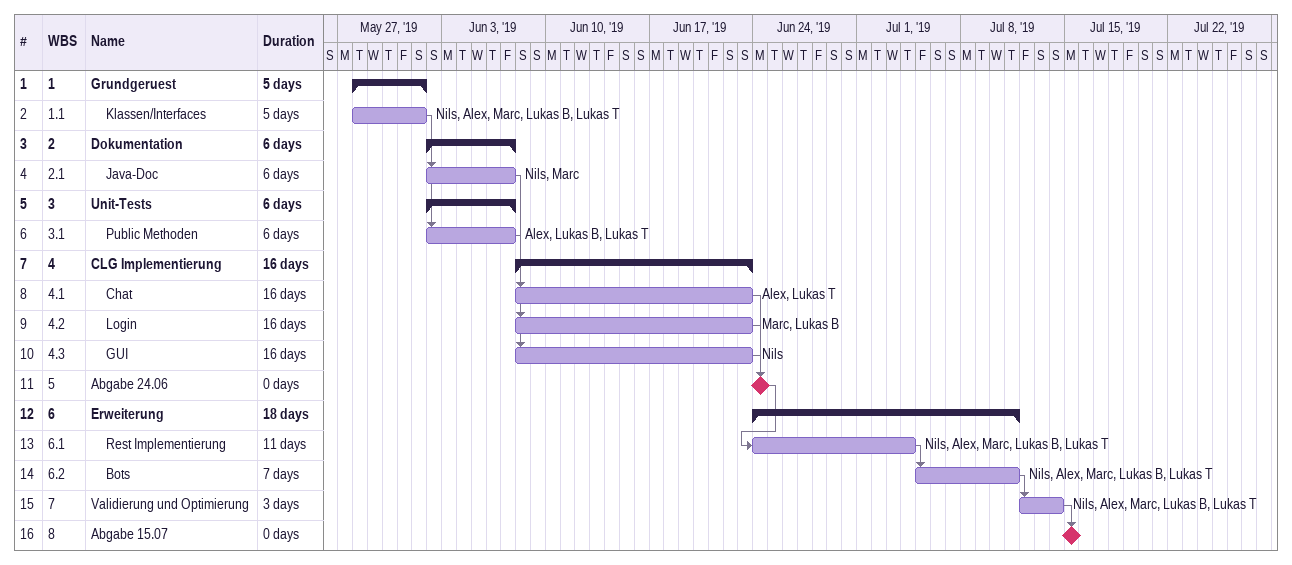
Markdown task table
| ID | WBS | Task | Duration | Start | Finish | Predecessors | Resources |
|---|---|---|---|---|---|---|---|
| 1 | 1 | **Grundgeruest** | 5d | 2019-05-28 | 2019-06-01 |  |  |
| 2 | 1.1 | Klassen/Interfaces | 5d | 2019-05-28 | 2019-06-01 |  | Nils, Alex, Marc, Lukas B, Lukas T |
| 3 | 2 | **Dokumentation** | 6d | 2019-06-02 | 2019-06-07 |  |  |
| 4 | 2.1 | Java-Doc | 6d | 2019-06-02 | 2019-06-07 | 2 | Nils, Marc |
| 5 | 3 | **Unit-Tests** | 6d | 2019-06-02 | 2019-06-07 |  |  |
| 6 | 3.1 | Public Methoden | 6d | 2019-06-02 | 2019-06-07 | 2 | Alex, Lukas B, Lukas T |
| 7 | 4 | **CLG Implementierung** | 16d | 2019-06-08 | 2019-06-23 |  |  |
| 8 | 4.1 | Chat | 16d | 2019-06-08 | 2019-06-23 | 4, 6 | Alex, Lukas T |
| 9 | 4.2 | Login | 16d | 2019-06-08 | 2019-06-23 | 4, 6 | Marc, Lukas B |
| 10 | 4.3 | GUI | 16d | 2019-06-08 | 2019-06-23 | 4 | Nils |
| 11 | 5 | Abgabe 24.06 | 0d | 2019-06-24 | 2019-06-24 | 8, 9, 10 |  |
| 12 | 6 | **Erweiterung** | 18d | 2019-06-24 | 2019-07-11 |  |  |
| 13 | 6.1 | Rest Implementierung | 11d | 2019-06-24 | 2019-07-04 | 11 | Nils, Alex, Marc, Lukas B, Lukas T |
| 14 | 6.2 | Bots | 7d | 2019-07-05 | 2019-07-11 | 13 | Nils, Alex, Marc, Lukas B, Lukas T |
| 15 | 7 | Validierung und Optimierung | 3d | 2019-07-12 | 2019-07-14 | 14 | Nils, Alex, Marc, Lukas B, Lukas T |
| 16 | 8 | Abgabe 15.07 | 0d | 2019-07-15 | 2019-07-15 | 15 |  |
